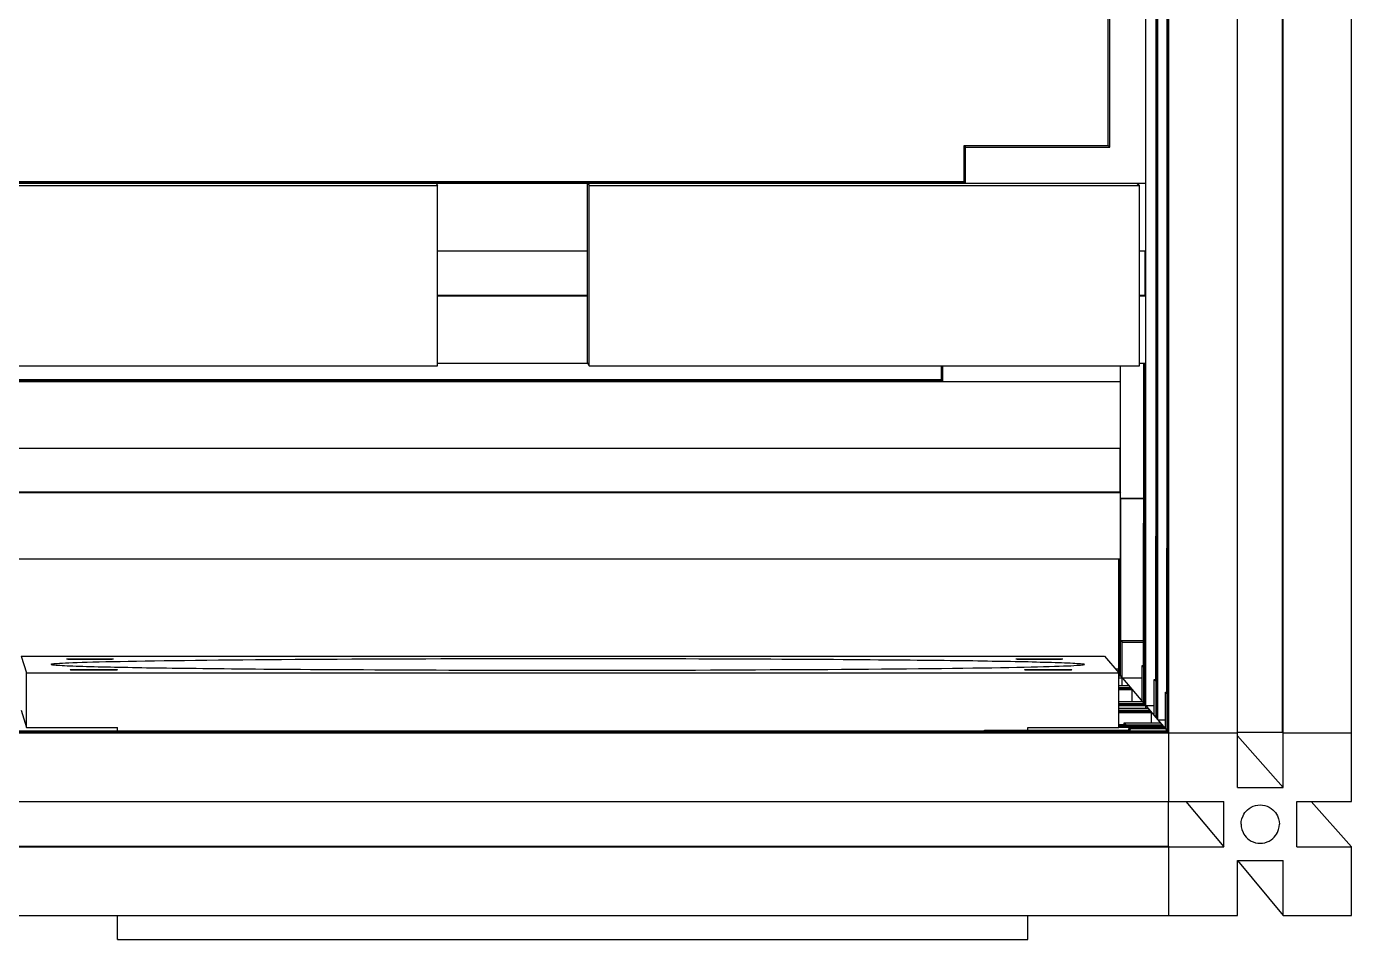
# Model space of a CAD drawing. Header units: millimetres. Extents: x -226 to 218, y -257 to 254.
# Drawn here: x 70.9 to 218.4, y -256.6 to -155 of the extents above; entities that cross this region are included whole.
import ezdxf

# ---------------------------------------------------------------- set-up
doc = ezdxf.new("R2010")
doc.units = ezdxf.units.MM
doc.layers.add('VISIBLE', color=7, linetype='Continuous')

msp = doc.modelspace()

# ---------------------------------------------------------------- linework, layer by layer
at = {"layer": 'VISIBLE'}
for p, q in [((198.06, -241.23), (198.06, 241.23)), ((218.37, -241.23), (218.37, 241.23)), ((205.68, -239.7), (205.68, 239.7)), ((210.76, -239.7), (210.76, 239.7)), ((197.86, -233.37), (197.86, 233.37)), ((197.93, -233.52), (197.93, 233.52)), ((197.98, -233.52), (197.98, 233.52)), ((210.69, -233.54), (210.69, 233.54)), ((195.48, -230.86), (195.48, 121.3)), ((196.62, -231.91), (196.62, 122)), ((196.69, -232), (196.69, 122.05)), ((196.74, -232.05), (196.74, 122.08)), ((196.82, -232.14), (196.82, 122.14)), ((191.28, -168.24), (191.28, -152.22)), ((191.47, -168.41), (191.47, -152.37)), ((175.25, -172.25), (175.25, -168.24)), ((175.25, -168.24), (175.43, -168.41)), ((175.25, -168.24), (191.28, -168.24)), ((175.43, -172.42), (175.43, -168.41)), ((175.43, -168.41), (191.47, -168.41)), ((191.28, -168.24), (191.47, -168.41)), ((-195.48, -172.42), (195.48, -172.42)), ((-175.36, -172.36), (175.36, -172.36)), ((-175.32, -172.31), (175.32, -172.31)), ((-175.25, -172.25), (175.25, -172.25)), ((116.49, -172.42), (116.66, -172.69)), ((133.33, -192.47), (133.33, -172.42)), ((133.33, -172.42), (133.53, -172.69)), ((175.25, -172.25), (175.43, -172.42)), ((194.48, -172.42), (194.78, -172.69)), ((55.42, -172.69), (116.66, -172.69)), ((116.66, -192.77), (116.66, -172.69)), ((133.53, -192.77), (133.53, -172.69)), ((133.53, -172.69), (194.78, -172.69)), ((194.78, -192.77), (194.78, -172.69)), ((116.66, -179.94), (133.33, -179.94)), ((194.78, -179.94), (195.48, -179.94)), ((195.42, -184.9), (195.42, -179.94)), ((116.66, -184.9), (133.33, -184.9)), ((116.66, -184.95), (133.33, -184.95)), ((194.78, -184.9), (195.42, -184.9)), ((194.78, -184.95), (195.48, -184.95)), ((195.42, -184.9), (195.48, -184.95)), ((55.42, -192.77), (116.66, -192.77)), ((116.66, -192.47), (133.33, -192.47)), ((133.33, -192.47), (133.53, -192.77)), ((133.53, -192.77), (194.78, -192.77)), ((172.74, -194.29), (172.74, -192.77)), ((172.91, -194.49), (172.91, -192.77)), ((192.67, -227.25), (192.67, -192.77)), ((194.78, -192.47), (195.48, -192.47)), ((195.28, -230.33), (195.28, -192.47)), ((195.36, -230.48), (195.36, -192.47)), ((195.41, -230.48), (195.41, -192.47)), ((-192.67, -194.49), (192.67, -194.49)), ((-172.84, -194.41), (172.84, -194.41)), ((-172.8, -194.37), (172.8, -194.37)), ((-172.74, -194.29), (172.74, -194.29)), ((172.74, -194.29), (172.91, -194.49)), ((-192.67, -201.9), (192.67, -201.9)), ((192.61, -206.78), (192.61, -201.9)), ((-192.67, -206.84), (192.67, -206.84)), ((-192.61, -206.78), (192.61, -206.78)), ((192.61, -206.78), (192.67, -206.84)), ((192.67, -207.49), (192.71, -207.53)), ((192.67, -207.49), (195.28, -207.49)), ((192.71, -223.34), (192.71, -207.53)), ((192.71, -207.53), (195.28, -207.53)), ((195.24, -226.28), (195.24, -210.26)), ((195.24, -210.26), (195.28, -210.3)), ((195.24, -210.26), (195.28, -210.26)), ((196.58, -227.83), (196.58, -211.7)), ((196.58, -211.7), (196.62, -211.74)), ((196.58, -211.7), (196.62, -211.7)), ((197.82, -229.27), (197.82, -213.04)), ((197.82, -213.04), (197.86, -213.08)), ((197.82, -213.04), (197.86, -213.04)), ((-192.67, -214.25), (192.67, -214.25)), ((192.48, -226.92), (192.48, -214.25)), ((192.55, -227.17), (192.55, -214.25)), ((192.6, -227.17), (192.6, -214.25)), ((192.71, -223.34), (192.86, -223.52)), ((192.71, -223.34), (195.24, -223.34)), ((192.86, -228.33), (192.86, -223.52)), ((192.86, -223.52), (195.24, -223.52)), ((70.33, -225.06), (70.91, -226.93)), ((70.33, -225.06), (190.9, -225.06)), ((75.36, -225.38), (75.38, -225.37)), ((75.36, -225.38), (75.37, -225.38)), ((75.37, -225.38), (75.39, -225.38)), ((75.38, -225.37), (75.43, -225.37)), ((75.39, -225.38), (75.44, -225.38)), ((75.43, -225.37), (75.52, -225.37)), ((75.44, -225.38), (75.5, -225.39)), ((75.5, -225.39), (75.66, -225.39)), ((75.52, -225.37), (75.64, -225.36)), ((75.64, -225.36), (75.79, -225.36)), ((75.66, -225.39), (75.84, -225.39)), ((75.79, -225.36), (75.98, -225.36)), ((75.84, -225.39), (76.06, -225.4)), ((75.98, -225.36), (76.21, -225.35)), ((76.06, -225.4), (76.35, -225.4)), ((76.21, -225.35), (76.46, -225.35)), ((76.35, -225.4), (76.53, -225.4)), ((76.46, -225.35), (76.74, -225.35)), ((76.53, -225.4), (76.72, -225.4)), ((76.72, -225.4), (76.94, -225.4)), ((76.74, -225.35), (77.03, -225.35)), ((76.94, -225.4), (77.18, -225.4)), ((77.03, -225.35), (77.34, -225.35)), ((77.18, -225.4), (77.44, -225.4)), ((77.34, -225.35), (77.64, -225.35)), ((77.44, -225.4), (77.71, -225.41)), ((77.64, -225.35), (77.95, -225.35)), ((77.71, -225.41), (78.01, -225.41)), ((77.95, -225.35), (78.24, -225.35)), ((78.01, -225.41), (78.31, -225.41)), ((78.24, -225.35), (78.52, -225.35)), ((78.31, -225.41), (78.61, -225.4)), ((78.52, -225.35), (78.77, -225.35)), ((78.61, -225.4), (78.92, -225.4)), ((78.77, -225.35), (79.01, -225.35)), ((78.92, -225.4), (79.21, -225.4)), ((79.01, -225.35), (79.23, -225.35)), ((79.21, -225.4), (79.49, -225.4)), ((79.23, -225.35), (79.43, -225.35)), ((79.43, -225.35), (79.6, -225.35)), ((79.49, -225.4), (79.74, -225.4)), ((79.6, -225.35), (79.89, -225.36)), ((79.74, -225.4), (79.97, -225.4)), ((79.89, -225.36), (80.11, -225.36)), ((79.97, -225.4), (80.16, -225.39)), ((80.11, -225.36), (80.29, -225.36)), ((80.16, -225.39), (80.32, -225.39)), ((80.29, -225.36), (80.45, -225.37)), ((80.32, -225.39), (80.44, -225.39)), ((80.44, -225.39), (80.52, -225.38)), ((80.45, -225.37), (80.51, -225.37)), ((80.51, -225.37), (80.56, -225.37)), ((80.52, -225.38), (80.57, -225.38)), ((80.56, -225.37), (80.59, -225.37)), ((80.57, -225.38), (80.59, -225.38)), ((80.59, -225.37), (80.59, -225.38)), ((82.21, -225.63), (83.14, -225.61)), ((83.14, -225.61), (84.11, -225.6)), ((84.11, -225.6), (85.14, -225.58)), ((85.14, -225.58), (86.22, -225.57)), ((86.22, -225.57), (87.34, -225.55)), ((87.34, -225.55), (88.5, -225.54)), ((88.5, -225.54), (89.71, -225.52)), ((89.71, -225.52), (90.97, -225.51)), ((90.97, -225.51), (92.26, -225.49)), ((92.26, -225.49), (93.6, -225.48)), ((93.6, -225.48), (94.97, -225.47)), ((94.97, -225.47), (96.38, -225.45)), ((96.38, -225.45), (97.83, -225.44)), ((97.83, -225.44), (99.3, -225.43)), ((99.3, -225.43), (100.81, -225.42)), ((100.81, -225.42), (102.35, -225.41)), ((102.35, -225.41), (103.91, -225.4)), ((103.91, -225.4), (105.49, -225.39)), ((105.49, -225.39), (107.1, -225.38)), ((107.1, -225.38), (108.72, -225.37)), ((108.72, -225.37), (110.36, -225.37)), ((110.36, -225.37), (112.01, -225.36)), ((112.01, -225.36), (113.67, -225.35)), ((113.67, -225.35), (115.34, -225.35)), ((115.34, -225.35), (117.02, -225.34)), ((117.02, -225.34), (118.69, -225.34)), ((118.69, -225.34), (120.38, -225.34)), ((120.38, -225.34), (122.05, -225.33)), ((122.05, -225.33), (123.73, -225.33)), ((123.73, -225.33), (125.4, -225.33)), ((125.4, -225.33), (127.06, -225.33)), ((127.06, -225.33), (128.71, -225.33)), ((128.71, -225.33), (130.35, -225.32)), ((130.35, -225.32), (131.97, -225.33)), ((131.97, -225.33), (133.58, -225.33)), ((133.58, -225.33), (135.18, -225.33)), ((135.18, -225.33), (136.75, -225.33)), ((136.75, -225.33), (138.3, -225.33)), ((138.3, -225.33), (139.83, -225.33)), ((139.83, -225.33), (141.34, -225.34)), ((141.34, -225.34), (142.83, -225.34)), ((142.83, -225.34), (144.29, -225.34)), ((144.29, -225.34), (145.72, -225.35)), ((145.72, -225.35), (147.13, -225.35)), ((147.13, -225.35), (148.51, -225.36)), ((148.51, -225.36), (149.86, -225.36)), ((149.86, -225.36), (151.19, -225.37)), ((151.19, -225.37), (152.48, -225.37)), ((152.48, -225.37), (153.75, -225.38)), ((153.75, -225.38), (154.99, -225.39)), ((154.99, -225.39), (156.19, -225.39)), ((156.19, -225.39), (157.37, -225.4)), ((157.37, -225.4), (158.52, -225.41)), ((158.52, -225.41), (159.64, -225.41)), ((159.64, -225.41), (160.73, -225.42)), ((160.73, -225.42), (161.79, -225.43)), ((161.79, -225.43), (162.82, -225.43)), ((162.82, -225.43), (163.82, -225.44)), ((163.82, -225.44), (164.79, -225.45)), ((164.79, -225.45), (165.74, -225.46)), ((165.74, -225.46), (166.65, -225.47)), ((166.65, -225.47), (167.54, -225.47)), ((167.54, -225.47), (168.4, -225.48)), ((168.4, -225.48), (169.24, -225.49)), ((169.24, -225.49), (170.05, -225.5)), ((170.05, -225.5), (170.83, -225.51)), ((170.83, -225.51), (171.59, -225.52)), ((171.59, -225.52), (172.32, -225.52)), ((172.32, -225.52), (173.03, -225.53)), ((173.03, -225.53), (173.71, -225.54)), ((173.71, -225.54), (174.37, -225.55)), ((174.37, -225.55), (175.01, -225.56)), ((175.01, -225.56), (175.63, -225.57)), ((175.63, -225.57), (176.22, -225.57)), ((176.22, -225.57), (176.79, -225.58)), ((176.79, -225.58), (177.35, -225.59)), ((177.35, -225.59), (177.88, -225.6)), ((177.88, -225.6), (178.4, -225.61)), ((178.4, -225.61), (178.92, -225.62)), ((178.92, -225.62), (179.43, -225.63)), ((181.01, -225.38), (181.02, -225.37)), ((181.01, -225.38), (181.01, -225.38)), ((181.01, -225.38), (181.04, -225.38)), ((181.02, -225.37), (181.07, -225.37)), ((181.04, -225.38), (181.09, -225.38)), ((181.07, -225.37), (181.16, -225.37)), ((181.09, -225.38), (181.15, -225.39)), ((181.15, -225.39), (181.31, -225.39)), ((181.16, -225.37), (181.28, -225.36)), ((181.28, -225.36), (181.43, -225.36)), ((181.31, -225.39), (181.5, -225.39)), ((181.43, -225.36), (181.62, -225.36)), ((181.5, -225.39), (181.72, -225.4)), ((181.62, -225.36), (181.84, -225.35)), ((181.72, -225.4), (182.01, -225.4)), ((181.84, -225.35), (182.1, -225.35)), ((182.01, -225.4), (182.18, -225.4)), ((182.1, -225.35), (182.37, -225.35)), ((182.18, -225.4), (182.38, -225.4)), ((182.37, -225.35), (182.67, -225.35)), ((182.38, -225.4), (182.6, -225.4)), ((182.6, -225.4), (182.84, -225.4)), ((182.67, -225.35), (182.97, -225.35)), ((182.84, -225.4), (183.09, -225.4)), ((182.97, -225.35), (183.28, -225.35)), ((183.09, -225.4), (183.37, -225.41)), ((183.28, -225.35), (183.58, -225.35)), ((183.37, -225.41), (183.66, -225.41)), ((183.58, -225.35), (183.87, -225.35)), ((183.66, -225.41), (183.97, -225.41)), ((183.87, -225.35), (184.15, -225.35)), ((183.97, -225.41), (184.27, -225.4)), ((184.15, -225.35), (184.41, -225.35)), ((184.27, -225.4), (184.58, -225.4)), ((184.41, -225.35), (184.65, -225.35)), ((184.58, -225.4), (184.87, -225.4)), ((184.65, -225.35), (184.86, -225.35)), ((184.86, -225.35), (185.06, -225.35)), ((184.87, -225.4), (185.15, -225.4)), ((185.06, -225.35), (185.23, -225.35)), ((185.15, -225.4), (185.4, -225.4)), ((185.23, -225.35), (185.53, -225.36)), ((185.4, -225.4), (185.62, -225.4)), ((185.53, -225.36), (185.75, -225.36)), ((185.62, -225.4), (185.81, -225.39)), ((185.75, -225.36), (185.93, -225.36)), ((185.81, -225.39), (185.97, -225.39)), ((185.93, -225.36), (186.09, -225.37)), ((185.97, -225.39), (186.09, -225.39)), ((186.09, -225.37), (186.15, -225.37)), ((186.09, -225.39), (186.17, -225.38)), ((186.15, -225.37), (186.2, -225.37)), ((186.17, -225.38), (186.22, -225.38)), ((186.2, -225.37), (186.23, -225.37)), ((186.22, -225.38), (186.24, -225.38)), ((186.23, -225.37), (186.24, -225.38)), ((190.9, -225.06), (192.48, -226.93)), ((70.91, -233), (70.91, -226.93)), ((70.91, -226.93), (192.48, -226.93)), ((73.64, -225.97), (73.66, -225.95)), ((73.64, -225.97), (73.66, -225.99)), ((73.66, -225.95), (73.72, -225.94)), ((73.66, -225.99), (73.71, -226)), ((73.71, -226), (73.79, -226.02)), ((73.72, -225.94), (73.81, -225.92)), ((73.79, -226.02), (73.9, -226.03)), ((73.81, -225.92), (73.95, -225.9)), ((73.9, -226.03), (74.04, -226.05)), ((73.95, -225.9), (74.12, -225.89)), ((74.04, -226.05), (74.21, -226.06)), ((74.12, -225.89), (74.34, -225.87)), ((74.21, -226.06), (74.41, -226.08)), ((74.34, -225.87), (74.59, -225.85)), ((74.41, -226.08), (74.63, -226.09)), ((74.59, -225.85), (74.9, -225.84)), ((74.63, -226.09), (74.88, -226.1)), ((74.88, -226.1), (75.15, -226.12)), ((74.9, -225.84), (75.24, -225.82)), ((75.15, -226.12), (75.44, -226.13)), ((75.24, -225.82), (75.63, -225.8)), ((75.44, -226.13), (75.75, -226.14)), ((75.63, -225.8), (76.07, -225.78)), ((75.75, -226.14), (76.08, -226.16)), ((75.76, -226.57), (75.77, -226.57)), ((75.76, -226.57), (75.78, -226.57)), ((75.77, -226.57), (75.8, -226.58)), ((75.78, -226.57), (75.83, -226.57)), ((75.8, -226.58), (75.84, -226.58)), ((75.83, -226.57), (75.92, -226.56)), ((75.84, -226.58), (75.9, -226.58)), ((75.9, -226.58), (76.06, -226.59)), ((75.92, -226.56), (76.04, -226.56)), ((76.04, -226.56), (76.19, -226.56)), ((76.06, -226.59), (76.25, -226.59)), ((76.07, -225.78), (76.56, -225.77)), ((76.08, -226.16), (76.44, -226.17)), ((76.19, -226.56), (76.39, -226.55)), ((76.25, -226.59), (76.47, -226.59)), ((76.39, -226.55), (76.61, -226.55)), ((76.44, -226.17), (76.8, -226.18)), ((76.47, -226.59), (76.76, -226.6)), ((76.56, -225.77), (77.09, -225.75)), ((76.61, -226.55), (76.87, -226.55)), ((76.76, -226.6), (76.93, -226.6)), ((76.8, -226.18), (77.19, -226.2)), ((76.87, -226.55), (77.15, -226.55)), ((76.93, -226.6), (77.13, -226.6)), ((77.09, -225.75), (77.67, -225.73)), ((77.13, -226.6), (77.35, -226.6)), ((77.15, -226.55), (77.44, -226.54)), ((77.19, -226.2), (77.59, -226.21)), ((77.35, -226.6), (77.59, -226.6)), ((77.44, -226.54), (77.75, -226.54)), ((77.59, -226.21), (78, -226.22)), ((77.59, -226.6), (77.85, -226.6)), ((77.67, -225.73), (78.3, -225.71)), ((77.75, -226.54), (78.06, -226.54)), ((77.85, -226.6), (78.13, -226.6)), ((78, -226.22), (78.43, -226.23)), ((78.06, -226.54), (78.36, -226.54)), ((78.13, -226.6), (78.42, -226.6)), ((78.3, -225.71), (78.99, -225.7)), ((78.36, -226.54), (78.65, -226.54)), ((78.42, -226.6), (78.72, -226.6)), ((78.43, -226.23), (78.87, -226.24)), ((78.65, -226.54), (78.93, -226.54)), ((78.72, -226.6), (79.03, -226.6)), ((78.87, -226.24), (79.32, -226.25)), ((78.93, -226.54), (79.19, -226.54)), ((78.99, -225.7), (79.72, -225.68)), ((79.03, -226.6), (79.34, -226.6)), ((79.19, -226.54), (79.43, -226.55)), ((79.32, -226.25), (79.78, -226.26)), ((79.34, -226.6), (79.63, -226.6)), ((79.43, -226.55), (79.65, -226.55)), ((79.63, -226.6), (79.91, -226.6)), ((79.65, -226.55), (79.85, -226.55)), ((79.72, -225.68), (80.5, -225.66)), ((79.78, -226.26), (80.25, -226.27)), ((79.85, -226.55), (80.02, -226.55)), ((79.91, -226.6), (80.17, -226.59)), ((80.02, -226.55), (80.31, -226.55)), ((80.17, -226.59), (80.39, -226.59)), ((80.25, -226.27), (80.72, -226.28)), ((80.31, -226.55), (80.53, -226.56)), ((80.39, -226.59), (80.59, -226.59)), ((80.5, -225.66), (81.33, -225.65)), ((80.53, -226.56), (80.72, -226.56)), ((80.59, -226.59), (80.74, -226.59)), ((80.72, -226.28), (81.21, -226.29)), ((80.72, -226.56), (80.88, -226.56)), ((80.74, -226.59), (80.86, -226.58)), ((80.86, -226.58), (80.95, -226.58)), ((80.88, -226.56), (80.94, -226.57)), ((80.94, -226.57), (80.98, -226.57)), ((80.95, -226.58), (81, -226.58)), ((80.98, -226.57), (81.01, -226.57)), ((81, -226.58), (81.02, -226.57)), ((81.01, -226.57), (81.02, -226.57)), ((81.21, -226.29), (81.7, -226.3)), ((81.33, -225.65), (82.21, -225.63)), ((81.7, -226.3), (82.2, -226.31)), ((82.2, -226.31), (82.71, -226.32)), ((82.71, -226.32), (83.22, -226.33)), ((83.22, -226.33), (83.74, -226.34)), ((83.74, -226.34), (84.26, -226.35)), ((84.26, -226.35), (84.79, -226.36)), ((84.79, -226.36), (85.34, -226.36)), ((85.34, -226.36), (85.91, -226.37)), ((85.91, -226.37), (86.5, -226.38)), ((86.5, -226.38), (87.12, -226.39)), ((87.12, -226.39), (87.75, -226.4)), ((87.75, -226.4), (88.41, -226.41)), ((88.41, -226.41), (89.1, -226.41)), ((89.1, -226.41), (89.81, -226.42)), ((89.81, -226.42), (90.54, -226.43)), ((90.54, -226.43), (91.3, -226.44)), ((91.3, -226.44), (92.08, -226.45)), ((92.08, -226.45), (92.89, -226.46)), ((92.89, -226.46), (93.72, -226.47)), ((93.72, -226.47), (94.59, -226.47)), ((94.59, -226.47), (95.48, -226.48)), ((95.48, -226.48), (96.39, -226.49)), ((96.39, -226.49), (97.34, -226.5)), ((97.34, -226.5), (98.32, -226.51)), ((98.32, -226.51), (99.32, -226.51)), ((99.32, -226.51), (100.35, -226.52)), ((100.35, -226.52), (101.42, -226.53)), ((101.42, -226.53), (102.51, -226.54)), ((102.51, -226.54), (103.63, -226.54)), ((103.63, -226.54), (104.78, -226.55)), ((104.78, -226.55), (105.97, -226.56)), ((105.97, -226.56), (107.18, -226.56)), ((107.18, -226.56), (108.42, -226.57)), ((108.42, -226.57), (109.69, -226.58)), ((109.69, -226.58), (110.99, -226.58)), ((110.99, -226.58), (112.33, -226.59)), ((112.33, -226.59), (113.68, -226.59)), ((113.68, -226.59), (115.07, -226.6)), ((115.07, -226.6), (116.49, -226.6)), ((116.49, -226.6), (117.93, -226.61)), ((117.93, -226.61), (119.4, -226.61)), ((119.4, -226.61), (120.89, -226.61)), ((120.89, -226.61), (122.41, -226.62)), ((122.41, -226.62), (123.95, -226.62)), ((123.95, -226.62), (125.51, -226.62)), ((125.51, -226.62), (127.09, -226.62)), ((127.09, -226.62), (128.69, -226.62)), ((128.69, -226.62), (130.31, -226.62)), ((130.31, -226.62), (131.95, -226.62)), ((131.95, -226.62), (133.59, -226.62)), ((133.59, -226.62), (135.25, -226.62)), ((135.25, -226.62), (136.92, -226.62)), ((136.92, -226.62), (138.6, -226.62)), ((138.6, -226.62), (140.29, -226.62)), ((140.29, -226.62), (141.98, -226.61)), ((141.98, -226.61), (143.67, -226.61)), ((143.67, -226.61), (145.35, -226.61)), ((145.35, -226.61), (147.04, -226.6)), ((147.04, -226.6), (148.72, -226.59)), ((148.72, -226.59), (150.39, -226.59)), ((150.39, -226.59), (152.05, -226.58)), ((152.05, -226.58), (153.69, -226.57)), ((153.69, -226.57), (155.32, -226.57)), ((155.32, -226.57), (156.93, -226.56)), ((156.93, -226.56), (158.52, -226.55)), ((158.52, -226.55), (160.09, -226.54)), ((160.09, -226.54), (161.63, -226.53)), ((161.63, -226.53), (163.14, -226.52)), ((163.14, -226.52), (164.62, -226.51)), ((164.62, -226.51), (166.07, -226.49)), ((166.07, -226.49), (167.48, -226.48)), ((167.48, -226.48), (168.86, -226.47)), ((168.86, -226.47), (170.19, -226.45)), ((170.19, -226.45), (171.49, -226.44)), ((171.49, -226.44), (172.74, -226.43)), ((172.74, -226.43), (173.95, -226.41)), ((173.95, -226.41), (175.12, -226.4)), ((175.12, -226.4), (176.24, -226.38)), ((176.24, -226.38), (177.31, -226.37)), ((177.31, -226.37), (178.33, -226.35)), ((178.33, -226.35), (179.31, -226.33)), ((179.31, -226.33), (180.23, -226.32)), ((179.43, -225.63), (179.94, -225.63)), ((179.94, -225.63), (180.44, -225.64)), ((180.23, -226.32), (181.11, -226.3)), ((180.44, -225.64), (180.94, -225.65)), ((180.94, -225.65), (181.43, -225.66)), ((181.11, -226.3), (181.93, -226.28)), ((181.43, -225.66), (181.91, -225.67)), ((181.91, -225.67), (182.38, -225.68)), ((181.93, -226.28), (182.71, -226.27)), ((181.97, -226.57), (181.97, -226.57)), ((181.97, -226.57), (181.99, -226.57)), ((181.97, -226.57), (182, -226.58)), ((181.99, -226.57), (182.04, -226.57)), ((182, -226.58), (182.05, -226.58)), ((182.04, -226.57), (182.12, -226.56)), ((182.05, -226.58), (182.12, -226.58)), ((182.12, -226.56), (182.24, -226.56)), ((182.12, -226.58), (182.27, -226.59)), ((182.24, -226.56), (182.39, -226.56)), ((182.27, -226.59), (182.46, -226.59)), ((182.38, -225.68), (182.85, -225.69)), ((182.39, -226.56), (182.58, -226.55)), ((182.46, -226.59), (182.68, -226.59)), ((182.58, -226.55), (182.81, -226.55)), ((182.68, -226.59), (182.97, -226.6)), ((182.71, -226.27), (183.43, -226.25)), ((182.81, -226.55), (183.06, -226.55)), ((182.85, -225.69), (183.3, -225.7)), ((182.97, -226.6), (183.15, -226.6)), ((183.06, -226.55), (183.34, -226.55)), ((183.15, -226.6), (183.35, -226.6)), ((183.3, -225.7), (183.74, -225.72)), ((183.34, -226.55), (183.64, -226.54)), ((183.35, -226.6), (183.57, -226.6)), ((183.43, -226.25), (184.11, -226.23)), ((183.57, -226.6), (183.81, -226.6)), ((183.64, -226.54), (183.94, -226.54)), ((183.74, -225.72), (184.17, -225.73)), ((183.81, -226.6), (184.07, -226.6)), ((183.94, -226.54), (184.25, -226.54)), ((184.07, -226.6), (184.35, -226.6)), ((184.11, -226.23), (184.73, -226.21)), ((184.17, -225.73), (184.59, -225.74)), ((184.25, -226.54), (184.55, -226.54)), ((184.35, -226.6), (184.64, -226.6)), ((184.55, -226.54), (184.85, -226.54)), ((184.59, -225.74), (185, -225.75)), ((184.64, -226.6), (184.94, -226.6)), ((184.73, -226.21), (185.31, -226.2)), ((184.85, -226.54), (185.12, -226.54)), ((184.94, -226.6), (185.25, -226.6)), ((185, -225.75), (185.38, -225.76)), ((185.12, -226.54), (185.39, -226.54)), ((185.25, -226.6), (185.56, -226.6)), ((185.25, -226.6), (185.56, -226.6)), ((185.31, -226.2), (185.83, -226.18)), ((185.31, -226.2), (185.83, -226.18)), ((185.38, -225.76), (185.76, -225.78)), ((185.39, -226.54), (185.63, -226.55)), ((185.56, -226.6), (185.85, -226.6)), ((185.63, -226.55), (185.84, -226.55)), ((185.76, -225.78), (186.11, -225.79)), ((185.83, -226.18), (186.31, -226.16)), ((185.84, -226.55), (186.04, -226.55)), ((185.85, -226.6), (186.13, -226.6)), ((186.04, -226.55), (186.22, -226.55)), ((186.11, -225.79), (186.45, -225.8)), ((186.13, -226.6), (186.38, -226.59)), ((186.22, -226.55), (186.51, -226.55)), ((186.31, -226.16), (186.74, -226.14)), ((186.38, -226.59), (186.61, -226.59)), ((186.45, -225.8), (186.77, -225.81)), ((186.51, -226.55), (186.73, -226.56)), ((186.61, -226.59), (186.8, -226.59)), ((186.73, -226.56), (186.92, -226.56)), ((186.74, -226.14), (187.12, -226.13)), ((186.77, -225.81), (187.07, -225.83)), ((186.8, -226.59), (186.95, -226.59)), ((186.92, -226.56), (187.08, -226.56)), ((186.95, -226.59), (187.07, -226.58)), ((187.07, -225.83), (187.35, -225.84)), ((187.07, -226.58), (187.16, -226.58)), ((187.08, -226.56), (187.14, -226.57)), ((187.12, -226.13), (187.46, -226.11)), ((187.14, -226.57), (187.19, -226.57)), ((187.16, -226.58), (187.21, -226.58)), ((187.19, -226.57), (187.22, -226.57)), ((187.21, -226.58), (187.23, -226.57)), ((187.22, -226.57), (187.23, -226.57)), ((187.35, -225.84), (187.6, -225.86)), ((187.46, -226.11), (187.76, -226.09)), ((187.6, -225.86), (187.83, -225.87)), ((187.76, -226.09), (188, -226.08)), ((187.83, -225.87), (188.04, -225.88)), ((188, -226.08), (188.21, -226.06)), ((188.04, -225.88), (188.21, -225.9)), ((188.21, -225.9), (188.36, -225.91)), ((188.21, -226.06), (188.38, -226.04)), ((188.36, -225.91), (188.48, -225.93)), ((188.38, -226.04), (188.5, -226.03)), ((188.48, -225.93), (188.57, -225.94)), ((188.5, -226.03), (188.59, -226.01)), ((188.57, -225.94), (188.63, -225.96)), ((188.59, -226.01), (188.64, -225.99)), ((188.63, -225.96), (188.65, -225.98)), ((188.64, -225.99), (188.65, -225.98)), ((192.09, -226.47), (192.48, -226.47)), ((192.48, -233), (192.48, -226.93)), ((192.48, -227.03), (198.06, -233.61)), ((195.09, -230.1), (195.09, -226.1)), ((195.09, -226.1), (195.24, -226.28)), ((195.09, -226.1), (195.24, -226.1)), ((192.48, -227.11), (192.6, -227.11)), ((192.48, -227.17), (192.6, -227.17)), ((192.48, -227.25), (192.67, -227.25)), ((192.48, -227.48), (195.09, -227.48)), ((192.48, -228.33), (193.59, -228.33)), ((192.48, -228.56), (193.78, -228.56)), ((196.42, -231.68), (196.42, -227.65)), ((196.42, -227.65), (196.58, -227.83)), ((196.42, -227.65), (196.58, -227.65)), ((192.48, -228.65), (193.85, -228.65)), ((192.48, -228.7), (193.9, -228.7)), ((192.48, -228.79), (193.97, -228.79)), ((193.85, -228.7), (193.85, -228.65)), ((193.97, -230.1), (193.97, -228.79)), ((197.66, -233.14), (197.66, -229.08)), ((197.66, -229.08), (197.82, -229.27)), ((197.66, -229.08), (197.82, -229.08)), ((70.33, -231.09), (70.91, -233)), ((192.48, -230.1), (195.09, -230.1)), ((192.48, -230.33), (195.28, -230.33)), ((192.48, -230.42), (195.41, -230.42)), ((192.48, -230.48), (195.41, -230.48)), ((192.48, -230.56), (196.42, -230.56)), ((192.48, -230.86), (195.73, -230.86)), ((192.48, -231.09), (195.93, -231.09)), ((192.48, -231.18), (196, -231.18)), ((192.48, -231.24), (196.05, -231.24)), ((192.48, -231.33), (196.12, -231.33)), ((196, -231.24), (196, -231.18)), ((196.12, -232.49), (196.12, -231.33)), ((192.48, -232.68), (193.23, -232.68)), ((192.48, -232.73), (197.31, -232.73)), ((192.48, -232.82), (197.39, -232.82)), ((192.48, -232.88), (197.44, -232.88)), ((192.48, -232.97), (197.51, -232.97)), ((193.07, -232.68), (193.07, -232.49)), ((193.07, -232.49), (193.23, -232.68)), ((193.07, -232.49), (197.12, -232.49)), ((196.69, -232), (196.74, -232)), ((196.82, -232.14), (197.66, -232.14)), ((197.39, -232.88), (197.39, -232.82)), ((197.51, -233.14), (197.51, -232.97)), ((-205.68, -233.61), (205.68, -233.61)), ((-197.98, -233.46), (197.98, -233.46)), ((-197.98, -233.52), (197.98, -233.52)), ((-197.86, -233.37), (197.86, -233.37)), ((70.91, -233), (81.05, -233)), ((81.03, -233.37), (81.03, -233)), ((81.05, -233.37), (81.05, -233)), ((177.53, -233.37), (177.53, -233.32)), ((177.53, -233.32), (177.57, -233.37)), ((177.53, -233.32), (193.76, -233.32)), ((182.35, -233.32), (182.35, -233)), ((182.35, -233), (192.48, -233)), ((193.6, -233.32), (193.6, -233.14)), ((193.6, -233.14), (193.76, -233.32)), ((193.6, -233.14), (197.66, -233.14)), ((205.68, -233.54), (210.69, -233.54)), ((205.68, -233.93), (210.76, -239.7)), ((210.69, -233.54), (210.76, -233.61)), ((210.76, -233.61), (218.37, -233.61)), ((205.68, -239.7), (210.76, -239.7)), ((-204.15, -241.23), (204.15, -241.23)), ((198, -246.23), (198, -241.23)), ((199.94, -241.23), (204.15, -246.31)), ((204.15, -246.31), (204.15, -241.23)), ((207.21, -241.88), (207.44, -241.78)), ((207.44, -241.78), (207.69, -241.7)), ((207.69, -241.7), (207.95, -241.65)), ((207.69, -241.7), (207.95, -241.65)), ((207.95, -241.65), (208.22, -241.63)), ((207.95, -241.65), (208.22, -241.63)), ((208.22, -241.63), (208.48, -241.65)), ((208.48, -241.65), (208.74, -241.7)), ((208.48, -241.65), (208.74, -241.7)), ((208.74, -241.7), (208.99, -241.78)), ((208.74, -241.7), (208.99, -241.78)), ((208.99, -241.78), (209.22, -241.88)), ((208.99, -241.78), (209.22, -241.88)), ((212.28, -246.31), (212.28, -241.23)), ((212.28, -241.23), (218.37, -241.23)), ((213.87, -241.23), (218.37, -246.31)), ((206.1, -243.48), (206.17, -243.17)), ((206.17, -243.17), (206.3, -242.83)), ((206.3, -242.83), (206.39, -242.66)), ((206.39, -242.66), (206.51, -242.49)), ((206.51, -242.49), (206.65, -242.32)), ((206.65, -242.32), (206.81, -242.16)), ((206.81, -242.16), (207, -242.01)), ((207, -242.01), (207.21, -241.88)), ((209.22, -241.88), (209.43, -242.01)), ((209.43, -242.01), (209.62, -242.16)), ((209.62, -242.16), (209.78, -242.32)), ((209.78, -242.32), (209.92, -242.49)), ((209.92, -242.49), (210.04, -242.66)), ((210.04, -242.66), (210.13, -242.83)), ((210.13, -242.83), (210.26, -243.17)), ((210.26, -243.17), (210.33, -243.48)), ((206.08, -243.77), (206.1, -243.48)), ((206.08, -243.77), (206.1, -244.05)), ((206.1, -244.05), (206.17, -244.36)), ((206.17, -244.36), (206.3, -244.7)), ((206.3, -244.7), (206.39, -244.87)), ((210.04, -244.87), (210.13, -244.7)), ((210.13, -244.7), (210.26, -244.36)), ((210.26, -244.36), (210.33, -244.05)), ((210.33, -243.48), (210.35, -243.77)), ((210.33, -244.05), (210.35, -243.77)), ((-198, -246.23), (198, -246.23)), ((198, -246.23), (198.06, -246.31)), ((206.39, -244.87), (206.51, -245.05)), ((206.51, -245.05), (206.65, -245.21)), ((206.65, -245.21), (206.81, -245.37)), ((206.81, -245.37), (207, -245.52)), ((207, -245.52), (207.21, -245.65)), ((207.21, -245.65), (207.44, -245.75)), ((207.44, -245.75), (207.69, -245.83)), ((207.69, -245.83), (207.95, -245.88)), ((207.95, -245.88), (208.22, -245.9)), ((208.22, -245.9), (208.48, -245.88)), ((208.48, -245.88), (208.74, -245.83)), ((208.74, -245.83), (208.99, -245.75)), ((208.99, -245.75), (209.22, -245.65)), ((209.22, -245.65), (209.43, -245.52)), ((209.43, -245.52), (209.62, -245.37)), ((209.62, -245.37), (209.78, -245.21)), ((209.78, -245.21), (209.92, -245.05)), ((209.92, -245.05), (210.04, -244.87)), ((-204.15, -246.31), (204.15, -246.31)), ((198.06, -253.92), (198.06, -246.31)), ((212.28, -246.31), (218.37, -246.31)), ((218.37, -253.92), (218.37, -246.31)), ((205.68, -253.92), (205.68, -247.83)), ((205.68, -247.83), (210.76, -247.83)), ((205.7, -247.83), (210.76, -253.92)), ((210.76, -253.92), (210.76, -247.83)), ((-205.68, -253.92), (205.68, -253.92)), ((81.02, -256.53), (81.02, -253.92)), ((81.05, -256.61), (81.05, -253.92)), ((182.35, -256.61), (182.35, -253.92)), ((210.76, -253.92), (218.37, -253.92)), ((81.02, -256.53), (81.05, -256.61)), ((81.05, -256.61), (182.35, -256.61))]:
    msp.add_line(p, q, dxfattribs=at)

doc.saveas('drawing.dxf')
